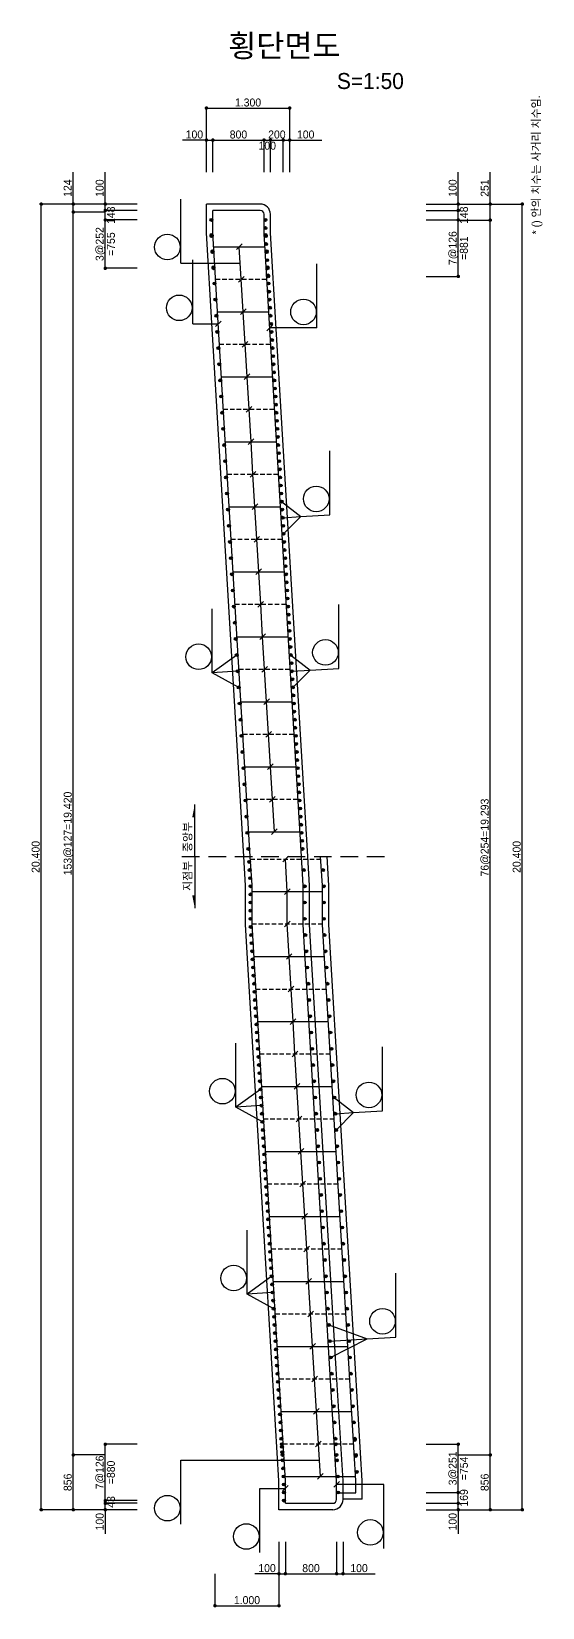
# Model space of a CAD drawing. Extents: x 2629709 to 3675628, y 1179 to 102095.
# Drawn here: x 3099191 to 3107171, y 3041 to 27664 of the extents above; entities that cross this region are included whole.
import ezdxf
from ezdxf.enums import TextEntityAlignment as Align

# ---------------------------------------------------------------- set-up
doc = ezdxf.new("R2010")
doc.units = 0
doc.header["$LTSCALE"] = 550
doc.header["$MEASUREMENT"] = 0
doc.linetypes.add('A-DASHD01', pattern=[0.75, 0.5, -0.25])
doc.linetypes.add('HIDDEN2', pattern=[0.1875, 0.125, -0.0625])
for name, color, linetype in [('CS-CNTL', 1, 'A-DASHD01'), ('CS-CONC-MAJR', 4, 'CONTINUOUS'), ('CS-DIML', 1, 'CONTINUOUS'), ('CS-DIMT', 3, 'CONTINUOUS'), ('CS-MISC', 3, 'CONTINUOUS'), ('CS-RBAR-EREC', 6, 'CONTINUOUS'), ('CS-RBAR-MAJR', 6, 'CONTINUOUS'), ('CS-SYMB', 3, 'CONTINUOUS'), ('CS-SYMB-LIN3', 1, 'CONTINUOUS'), ('CS-TEXT', 3, 'CONTINUOUS'), ('CZ-TEX1', 6, 'CONTINUOUS'), ('CZ-TEX2', 3, 'CONTINUOUS')]:
    doc.layers.add(name, color=color, linetype=linetype)
doc.styles.add('A_STANDARD', font='Dotum.ttf')

# ---------------------------------------------------------------- blocks, each defined once
blk = doc.blocks.new('CSBSEC1')
at = {"layer": 'CS-RBAR-MAJR', "const_width": 0.45}
blk.add_lwpolyline([(0.225, 0, 1), (-0.225, 0, 1)], format="xyb", close=True, dxfattribs=at)
at = {"layer": 'CS-RBAR-MAJR'}
blk.add_circle((0, 0), 0.45, dxfattribs=at)
blk = doc.blocks.new('CSBSEC3')
at = {"layer": 'CS-RBAR-MAJR', "const_width": 0.45}
blk.add_lwpolyline([(0.225, 0, 1), (-0.225, 0, 1)], format="xyb", close=True, dxfattribs=at)
at = {"layer": 'CS-RBAR-MAJR', "color": 3}
blk.add_circle((0, 0), 0.45, dxfattribs=at)
blk = doc.blocks.new('CSBNUM1')
at = {"layer": 'CS-SYMB-LIN3'}
blk.add_line((0, 0), (20, 0), dxfattribs=at)
blk.add_circle((5, 4.2), 4, dxfattribs=at)
at = {"layer": 'CS-TEXT', "style": 'A_STANDARD', "flags": 1}
blk.add_attdef('RB_NO', text='', height=2.5, dxfattribs=at).set_placement((5, 4.2), align=Align.MIDDLE)
for tag, p in [('RB_DIA', (11.5, 1.5)), ('RB_LEN', (1.739, -3.958874))]:
    blk.add_attdef(tag, p, '', height=2.5, dxfattribs=at)
blk = doc.blocks.new('CXLEATK')
at = {"layer": 'CS-MISC'}
blk.add_line((-0.883885, 0.883882), (0.883882, -0.883882), dxfattribs=at)
blk = doc.blocks.new('CXDIMDT2')
at = {"layer": 'CS-MISC', "const_width": 0.5}
blk.add_lwpolyline([(0.25, 0, 1), (-0.25, 0, 1)], format="xyb", close=True, dxfattribs=at)

msp = doc.modelspace()

# ---------------------------------------------------------------- linework, layer by layer
at = {"layer": 'CS-CNTL', "linetype": 'A-DASHD01'}
msp.add_line((3101541, 14776), (3104806, 14776), dxfattribs=at)
at = {"layer": 'CS-CONC-MAJR'}
for p, q in [((3101923, 24518), (3101923, 24968)), ((3102763, 24968), (3101923, 24968)), ((3102923, 24518), (3102923, 24808)), ((3102013, 23018), (3101923, 24518)), ((3103013, 23018), (3102923, 24518)), ((3102507, 14776), (3102013, 23018)), ((3103507, 14776), (3103013, 23018)), ((3102535, 14323), (3102507, 14776)), ((3103535, 14323), (3103507, 14776)), ((3103835, 14323), (3103807, 14776)), ((3102535, 14018), (3102535, 14323)), ((3103535, 14018), (3103535, 14323)), ((3103835, 14018), (3103835, 14323)), ((3102535, 13713), (3102535, 14018)), ((3103535, 13713), (3103535, 14018)), ((3103835, 13713), (3103835, 14018)), ((3102561, 13268), (3102535, 13713)), ((3103561, 13268), (3103535, 13713)), ((3103861, 13268), (3103835, 13713)), ((3102951, 6768), (3102561, 13268)), ((3103951, 6768), (3103561, 13268)), ((3104251, 6768), (3103861, 13268)), ((3103056, 5018), (3102951, 6768)), ((3104056, 5018), (3103951, 6768)), ((3104356, 5018), (3104251, 6768)), ((3103056, 4568), (3103056, 5018)), ((3104056, 4728), (3104056, 5018)), ((3104356, 4733), (3104356, 5018)), ((3104356, 4733), (3104056, 4733)), ((3103896, 4568), (3103056, 4568))]:
    msp.add_line(p, q, dxfattribs=at)
for centre, start, end in [((3102763, 24808), 0, 90), ((3103896, 4728), 270, 0)]:
    msp.add_arc(centre, 160, start, end, dxfattribs=at)
at = {"layer": 'CS-DIML'}
for p, q in [((3101923, 25968), (3101923, 26493)), ((3101923, 26468), (3103223, 26468)), ((3103223, 25968), (3103223, 26493)), ((3101923, 25968), (3101548, 25968)), ((3101923, 25468), (3101923, 25993)), ((3101923, 25968), (3102023, 25968)), ((3102023, 25468), (3102023, 25993)), ((3102023, 25968), (3102823, 25968)), ((3102823, 25468), (3102823, 25993)), ((3102823, 25968), (3102923, 25968)), ((3102923, 25468), (3102923, 25993)), ((3102923, 25968), (3103123, 25968)), ((3103123, 25468), (3103123, 25993)), ((3103123, 25968), (3103223, 25968)), ((3103223, 25468), (3103223, 25993)), ((3103223, 25968), (3103723, 25968)), ((3099843, 24968), (3099843, 25468)), ((3100343, 24968), (3100343, 25468)), ((3105856, 24968), (3105856, 25468)), ((3106356, 24968), (3106356, 25468)), ((3099843, 24968), (3099318, 24968)), ((3099343, 4568), (3099343, 24968)), ((3100343, 24968), (3099818, 24968)), ((3099843, 24844), (3099843, 24968)), ((3100843, 24968), (3100318, 24968)), ((3100343, 24868), (3100343, 24968)), ((3105356, 24968), (3105881, 24968)), ((3105856, 24968), (3106381, 24968)), ((3105856, 24868), (3105856, 24968)), ((3106356, 24968), (3106881, 24968)), ((3106356, 24717), (3106356, 24968)), ((3106856, 4568), (3106856, 24968)), ((3100343, 24844), (3099818, 24844)), ((3099843, 5424), (3099843, 24844)), ((3100843, 24868), (3100318, 24868)), ((3100843, 24720), (3100318, 24720)), ((3100343, 24720), (3100343, 24868)), ((3100343, 23965), (3100343, 24720)), ((3105356, 24868), (3105881, 24868)), ((3105356, 24720), (3105881, 24720)), ((3105856, 24720), (3105856, 24868)), ((3105856, 23839), (3105856, 24720)), ((3105856, 24717), (3106381, 24717)), ((3106356, 5424), (3106356, 24717)), ((3102466, 23793), (3102436, 24301)), ((3100843, 23965), (3100318, 23965)), ((3101523, 24047), (3102451, 24047)), ((3102497, 23285), (3102466, 23793)), ((3105356, 23839), (3105881, 23839)), ((3102527, 22777), (3102497, 23285)), ((3101708, 23097), (3102108, 23097)), ((3103649, 23033), (3102912, 23033)), ((3102558, 22270), (3102527, 22777)), ((3102588, 21762), (3102558, 22270)), ((3102619, 21254), (3102588, 21762)), ((3102649, 20747), (3102619, 21254)), ((3102680, 20239), (3102649, 20747)), ((3102710, 19731), (3102680, 20239)), ((3103097, 20320), (3103399, 20085)), ((3103112, 20067), (3103399, 20085)), ((3103127, 19815), (3103399, 20085)), ((3103399, 20085), (3103848, 20112)), ((3102741, 19223), (3102710, 19731)), ((3102771, 18716), (3102741, 19223)), ((3102801, 18208), (3102771, 18716)), ((3102832, 17700), (3102801, 18208)), ((3102396, 17922), (3102012, 17645)), ((3103241, 17922), (3103543, 17687)), ((3102411, 17669), (3102012, 17645)), ((3102427, 17417), (3102012, 17645)), ((3102862, 17193), (3102832, 17700)), ((3103256, 17669), (3103543, 17687)), ((3103271, 17417), (3103543, 17687)), ((3103543, 17687), (3103992, 17713)), ((3102893, 16685), (3102862, 17193)), ((3102923, 16177), (3102893, 16685)), ((3102954, 15670), (3102923, 16177)), ((3102984, 15162), (3102954, 15670)), ((3103185, 14227), (3103160, 14735)), ((3103185, 13720), (3103185, 14227)), ((3103215, 13212), (3103185, 13720)), ((3103245, 12704), (3103215, 13212)), ((3103276, 12196), (3103245, 12704)), ((3103306, 11689), (3103276, 12196)), ((3103337, 11181), (3103306, 11689)), ((3102767, 11136), (3102383, 10858)), ((3103367, 10673), (3103337, 11181)), ((3102782, 10882), (3102383, 10858)), ((3102797, 10628), (3102383, 10858)), ((3103919, 11009), (3104222, 10772)), ((3103919, 11009), (3104222, 10772)), ((3103919, 11009), (3104222, 10772)), ((3103919, 11009), (3104222, 10772)), ((3103919, 11009), (3104222, 10772)), ((3103919, 11009), (3104222, 10772)), ((3103398, 10166), (3103367, 10673)), ((3103935, 10755), (3104222, 10772)), ((3103935, 10755), (3104222, 10772)), ((3103935, 10755), (3104222, 10772)), ((3103935, 10755), (3104222, 10772)), ((3103935, 10755), (3104222, 10772)), ((3103935, 10755), (3104222, 10772)), ((3103950, 10501), (3104222, 10772)), ((3103950, 10501), (3104222, 10772)), ((3103950, 10501), (3104222, 10772)), ((3103950, 10501), (3104222, 10772)), ((3103950, 10501), (3104222, 10772)), ((3103950, 10501), (3104222, 10772)), ((3104222, 10772), (3104671, 10799)), ((3104222, 10772), (3104671, 10799)), ((3104222, 10772), (3104671, 10799)), ((3104222, 10772), (3104671, 10799)), ((3104222, 10772), (3104671, 10799)), ((3104222, 10772), (3104671, 10799)), ((3103428, 9658), (3103398, 10166)), ((3103458, 9150), (3103428, 9658)), ((3103489, 8642), (3103458, 9150)), ((3103519, 8135), (3103489, 8642)), ((3102942, 8216), (3102558, 7938)), ((3103550, 7627), (3103519, 8135)), ((3102957, 7962), (3102558, 7938)), ((3102973, 7709), (3102558, 7938)), ((3103580, 7119), (3103550, 7627)), ((3103832, 7455), (3104434, 7236)), ((3103848, 7201), (3104434, 7236)), ((3103863, 6947), (3104434, 7236)), ((3104434, 7236), (3104883, 7263)), ((3103611, 6612), (3103580, 7119)), ((3103641, 6104), (3103611, 6612)), ((3103672, 5596), (3103641, 6104)), ((3100343, 5424), (3099818, 5424)), ((3099843, 4568), (3099843, 5424)), ((3100843, 5591), (3100318, 5591)), ((3100343, 4711), (3100343, 5591)), ((3103702, 5088), (3103672, 5596)), ((3105356, 5591), (3105881, 5591)), ((3105856, 4837), (3105856, 5591)), ((3105856, 5424), (3106381, 5424)), ((3106356, 4568), (3106356, 5424)), ((3101523, 5342), (3103687, 5342)), ((3104694, 4963), (3103956, 4963)), ((3100843, 4711), (3100318, 4711)), ((3100343, 4668), (3100343, 4711)), ((3102756, 4900), (3103156, 4900)), ((3105356, 4837), (3105881, 4837)), ((3105856, 4668), (3105856, 4837)), ((3099843, 4568), (3099318, 4568)), ((3100343, 4568), (3099818, 4568)), ((3100843, 4668), (3100318, 4668)), ((3100843, 4568), (3100318, 4568)), ((3100343, 4568), (3100343, 4668)), ((3100343, 4568), (3100343, 4193)), ((3105356, 4668), (3105881, 4668)), ((3105356, 4568), (3105881, 4568)), ((3105856, 4568), (3105856, 4668)), ((3105856, 4568), (3106381, 4568)), ((3105856, 4568), (3105856, 4193)), ((3106356, 4568), (3106881, 4568)), ((3103056, 4068), (3103056, 3543)), ((3103156, 4068), (3103156, 3543)), ((3103956, 4068), (3103956, 3543)), ((3104056, 4068), (3104056, 3543)), ((3102056, 3568), (3102056, 3043)), ((3103056, 3568), (3102681, 3568)), ((3103056, 3568), (3103056, 3043)), ((3103056, 3568), (3103156, 3568)), ((3103156, 3568), (3103956, 3568)), ((3103956, 3568), (3104056, 3568)), ((3104056, 3568), (3104556, 3568)), ((3102056, 3068), (3103056, 3068))]:
    msp.add_line(p, q, dxfattribs=at)
at = {"layer": 'CS-RBAR-EREC', "linetype": 'Continuous'}
for p, q in [((3102036, 24301), (3102836, 24301)), ((3102097, 23285), (3102897, 23285)), ((3102158, 22270), (3102958, 22270)), ((3102219, 21254), (3103019, 21254)), ((3102280, 20239), (3103079, 20239)), ((3102341, 19223), (3103140, 19223)), ((3102402, 18208), (3103201, 18208)), ((3102463, 17193), (3103262, 17193)), ((3102523, 16177), (3103323, 16177)), ((3102584, 15162), (3103384, 15162)), ((3102635, 14227), (3103735, 14227)), ((3102665, 13212), (3103765, 13212)), ((3102726, 12196), (3103826, 12196)), ((3102787, 11181), (3103886, 11181)), ((3102848, 10166), (3103947, 10166)), ((3102909, 9150), (3104008, 9150)), ((3102969, 8135), (3104069, 8135)), ((3103030, 7119), (3104130, 7119)), ((3103091, 6104), (3104191, 6104)), ((3103152, 5088), (3104252, 5088))]:
    msp.add_line(p, q, dxfattribs=at)
at = {"layer": 'CS-RBAR-EREC', "linetype": 'HIDDEN2'}
for p, q in [((3102067, 23793), (3102866, 23793)), ((3102127, 22777), (3102927, 22777)), ((3102188, 21762), (3102988, 21762)), ((3102249, 20747), (3103049, 20747)), ((3102310, 19731), (3103110, 19731)), ((3102371, 18716), (3103171, 18716)), ((3102432, 17700), (3103232, 17700)), ((3102493, 16685), (3103293, 16685)), ((3102554, 15670), (3103354, 15670)), ((3102610, 14735), (3103710, 14735)), ((3102635, 13720), (3103735, 13720)), ((3102695, 12704), (3103795, 12704)), ((3102756, 11689), (3103856, 11689)), ((3102817, 10673), (3103917, 10673)), ((3102878, 9658), (3103978, 9658)), ((3102939, 8642), (3104039, 8642)), ((3103000, 7627), (3104100, 7627)), ((3103061, 6612), (3104161, 6612)), ((3103122, 5596), (3104222, 5596))]:
    msp.add_line(p, q, dxfattribs=at)
at = {"layer": 'CS-RBAR-MAJR'}
for p, q in [((3102763, 24868), (3102023, 24868)), ((3102023, 24521), (3102023, 24868)), ((3102823, 24515), (3102823, 24808)), ((3102113, 23024), (3102023, 24521)), ((3102913, 23012), (3102823, 24515)), ((3102608, 14776), (3102113, 23024)), ((3103407, 14776), (3102913, 23012)), ((3102635, 14326), (3102608, 14776)), ((3103435, 14320), (3103407, 14776)), ((3103735, 14323), (3103707, 14776)), ((3102635, 14018), (3102635, 14326)), ((3103435, 14018), (3103435, 14320)), ((3103735, 14018), (3103735, 14323)), ((3102635, 13716), (3102635, 14018)), ((3103435, 13710), (3103435, 14018)), ((3103735, 13713), (3103735, 14018)), ((3102661, 13274), (3102635, 13716)), ((3103461, 13262), (3103435, 13710)), ((3103761, 13268), (3103735, 13713)), ((3103051, 6774), (3102661, 13274)), ((3103851, 6762), (3103461, 13262)), ((3104151, 6768), (3103761, 13268)), ((3103156, 5021), (3103051, 6774)), ((3103956, 5015), (3103851, 6762)), ((3104256, 5018), (3104151, 6768)), ((3103156, 4668), (3103156, 5021)), ((3103956, 4728), (3103956, 5015)), ((3104256, 4833), (3104256, 5018)), ((3103956, 4833), (3104256, 4833)), ((3103156, 4668), (3103896, 4668))]:
    msp.add_line(p, q, dxfattribs=at)
for centre, start, end in [((3102763, 24808), 0, 90), ((3103896, 4728), 270, 0)]:
    msp.add_arc(centre, 60, start, end, dxfattribs=at)
at = {"layer": 'CS-SYMB', "linetype": 'Continuous'}
for q in [(3101741, 15585), (3101741, 13967)]:
    msp.add_line((3101741, 14776), q, dxfattribs=at)
at = {"layer": 'CS-SYMB'}
for points in [[(3101701, 15385), (3101741, 15385), (3101701, 15385), (3101741, 15585)], [(3101701, 14167), (3101741, 14167), (3101701, 14167), (3101741, 13967)]]:
    msp.add_solid(points, dxfattribs=at)

# ---------------------------------------------------------------- block references
at = {"layer": 'CS-RBAR-MAJR', "xscale": 50, "yscale": 50, "zscale": 50, "rotation": 90}
for name, p in [('CSBNUM1', (3101523, 24047)), ('CSBSEC1', (3102003, 24485)), ('CSBSEC1', (3102847, 24485)), ('CSBSEC1', (3102018, 24232)), ('CSBSEC1', (3102862, 24232)), ('CSBNUM1', (3101708, 23097)), ('CSBSEC1', (3102033, 23980)), ('CSBSEC1', (3102877, 23980)), ('CSBNUM1', (3103649, 23033)), ('CSBSEC1', (3102048, 23728)), ('CSBSEC1', (3102885, 23854)), ('CSBSEC1', (3102893, 23728)), ('CSBSEC1', (3102063, 23475)), ('CSBSEC1', (3102900, 23601)), ('CSBSEC1', (3102908, 23475)), ('CSBSEC1', (3102078, 23223)), ('CSBSEC1', (3102915, 23349)), ('CSBSEC1', (3102923, 23223)), ('CSBSEC1', (3102093, 22970)), ('CSBSEC1', (3102930, 23097)), ('CSBSEC1', (3102938, 22970)), ('CSBSEC1', (3102109, 22718)), ('CSBSEC1', (3102946, 22844)), ('CSBSEC1', (3102953, 22718)), ('CSBSEC1', (3102124, 22465)), ('CSBSEC1', (3102961, 22592)), ('CSBSEC1', (3102968, 22465)), ('CSBSEC1', (3102139, 22213)), ('CSBSEC1', (3102976, 22339)), ('CSBSEC1', (3102983, 22213)), ('CSBSEC1', (3102154, 21961)), ('CSBSEC1', (3102991, 22087)), ('CSBSEC1', (3102999, 21961)), ('CSBSEC1', (3102169, 21708)), ('CSBSEC1', (3103006, 21834)), ('CSBSEC1', (3103014, 21708)), ('CSBSEC1', (3102184, 21456)), ('CSBSEC1', (3103021, 21582)), ('CSBSEC1', (3103029, 21456)), ('CSBSEC1', (3102199, 21203)), ('CSBSEC1', (3103036, 21330)), ('CSBSEC1', (3103044, 21203)), ('CSBSEC1', (3102215, 20951)), ('CSBSEC1', (3103052, 21077)), ('CSBSEC1', (3103059, 20951)), ('CSBNUM1', (3103848, 20112)), ('CSBSEC1', (3102230, 20698)), ('CSBSEC1', (3103067, 20825)), ('CSBSEC1', (3103074, 20698)), ('CSBSEC1', (3102245, 20446)), ('CSBSEC1', (3103082, 20572)), ('CSBSEC1', (3103090, 20446)), ('CSBSEC1', (3102260, 20194)), ('CSBSEC1', (3103097, 20320)), ('CSBSEC1', (3103105, 20194)), ('CSBSEC1', (3102275, 19941)), ('CSBSEC1', (3103112, 20067)), ('CSBSEC1', (3103120, 19941)), ('CSBSEC1', (3102290, 19689)), ('CSBSEC1', (3103127, 19815)), ('CSBSEC1', (3103135, 19689)), ('CSBSEC1', (3102305, 19436)), ('CSBSEC1', (3103143, 19563)), ('CSBSEC1', (3103150, 19436)), ('CSBSEC1', (3103158, 19310)), ('CSBSEC1', (3102321, 19184)), ('CSBSEC1', (3103165, 19184)), ('CSBSEC1', (3103173, 19058)), ('CSBSEC1', (3102336, 18931)), ('CSBSEC1', (3103180, 18931)), ('CSBSEC1', (3103188, 18805)), ('CSBNUM1', (3102012, 17645)), ('CSBSEC1', (3102351, 18679)), ('CSBSEC1', (3103196, 18679)), ('CSBSEC1', (3103203, 18553)), ('CSBNUM1', (3103992, 17713)), ('CSBSEC1', (3102366, 18427)), ('CSBSEC1', (3103211, 18427)), ('CSBSEC1', (3103218, 18300)), ('CSBSEC1', (3102381, 18174)), ('CSBSEC1', (3103226, 18174)), ('CSBSEC1', (3103233, 18048)), ('CSBSEC1', (3102396, 17922)), ('CSBSEC1', (3103241, 17922)), ('CSBSEC1', (3103249, 17796)), ('CSBSEC1', (3102411, 17669)), ('CSBSEC1', (3103256, 17669)), ('CSBSEC1', (3103264, 17543)), ('CSBSEC1', (3102427, 17417)), ('CSBSEC1', (3103271, 17417)), ('CSBSEC1', (3103279, 17291)), ('CSBSEC1', (3102442, 17164)), ('CSBSEC1', (3103286, 17164)), ('CSBSEC1', (3103294, 17038)), ('CSBSEC1', (3102457, 16912)), ('CSBSEC1', (3103302, 16912)), ('CSBSEC1', (3103309, 16786)), ('CSBSEC1', (3102472, 16660)), ('CSBSEC1', (3103317, 16660)), ('CSBSEC1', (3103324, 16533)), ('CSBSEC1', (3102487, 16407)), ('CSBSEC1', (3103332, 16407)), ('CSBSEC1', (3103339, 16281)), ('CSBSEC1', (3102502, 16155)), ('CSBSEC1', (3103347, 16155)), ('CSBSEC1', (3103355, 16029)), ('CSBSEC1', (3102517, 15902)), ('CSBSEC1', (3103362, 15902)), ('CSBSEC1', (3103370, 15776)), ('CSBSEC1', (3102533, 15650)), ('CSBSEC1', (3103377, 15650)), ('CSBSEC1', (3103385, 15524)), ('CSBSEC1', (3102548, 15397)), ('CSBSEC1', (3103392, 15397)), ('CSBSEC1', (3103400, 15271)), ('CSBSEC1', (3102563, 15145)), ('CSBSEC1', (3103408, 15145)), ('CSBSEC1', (3103415, 15019)), ('CSBSEC1', (3102578, 14893)), ('CSBSEC1', (3103423, 14893)), ('CSBSEC1', (3102590, 14690)), ('CSBSEC1', (3102598, 14563)), ('CSBSEC1', (3103443, 14563)), ('CSBSEC1', (3103743, 14563)), ('CSBSEC1', (3103743, 14563)), ('CSBSEC1', (3103743, 14563)), ('CSBSEC1', (3103743, 14563)), ('CSBSEC1', (3103743, 14563)), ('CSBSEC1', (3103743, 14563)), ('CSBSEC1', (3102605, 14436)), ('CSBSEC1', (3102612, 14309)), ('CSBSEC1', (3103457, 14309)), ('CSBSEC1', (3103757, 14309)), ('CSBSEC1', (3103757, 14309)), ('CSBSEC1', (3103757, 14309)), ('CSBSEC1', (3103757, 14309)), ('CSBSEC1', (3103757, 14309)), ('CSBSEC1', (3103757, 14309)), ('CSBSEC1', (3102612, 14182)), ('CSBSEC1', (3102612, 14055)), ('CSBSEC1', (3103457, 14055)), ('CSBSEC1', (3103757, 14055)), ('CSBSEC1', (3103757, 14055)), ('CSBSEC1', (3103757, 14055)), ('CSBSEC1', (3103757, 14055)), ('CSBSEC1', (3103757, 14055)), ('CSBSEC1', (3103757, 14055)), ('CSBSEC1', (3102612, 13928)), ('CSBSEC1', (3102612, 13801)), ('CSBSEC1', (3103457, 13801)), ('CSBSEC1', (3103757, 13801)), ('CSBSEC1', (3103757, 13801)), ('CSBSEC1', (3103757, 13801)), ('CSBSEC1', (3103757, 13801)), ('CSBSEC1', (3103757, 13801)), ('CSBSEC1', (3103757, 13801)), ('CSBSEC1', (3102615, 13674)), ('CSBSEC1', (3102622, 13547)), ('CSBSEC1', (3103467, 13547)), ('CSBSEC1', (3103767, 13547)), ('CSBSEC1', (3103767, 13547)), ('CSBSEC1', (3103767, 13547)), ('CSBSEC1', (3103767, 13547)), ('CSBSEC1', (3103767, 13547)), ('CSBSEC1', (3103767, 13547)), ('CSBSEC1', (3102630, 13420)), ('CSBSEC1', (3102637, 13293)), ('CSBSEC1', (3103482, 13293)), ('CSBSEC1', (3103782, 13293)), ('CSBSEC1', (3103782, 13293)), ('CSBSEC1', (3103782, 13293)), ('CSBSEC1', (3103782, 13293)), ('CSBSEC1', (3103782, 13293)), ('CSBSEC1', (3103782, 13293)), ('CSBSEC1', (3102645, 13166)), ('CSBSEC1', (3102653, 13040)), ('CSBSEC1', (3103497, 13040)), ('CSBSEC1', (3103797, 13040)), ('CSBSEC1', (3103797, 13040)), ('CSBSEC1', (3103797, 13040)), ('CSBSEC1', (3103797, 13040)), ('CSBSEC1', (3103797, 13040)), ('CSBSEC1', (3103797, 13040)), ('CSBSEC1', (3102660, 12913)), ('CSBSEC1', (3102668, 12786)), ('CSBSEC1', (3103513, 12786)), ('CSBSEC1', (3103813, 12786)), ('CSBSEC1', (3103813, 12786)), ('CSBSEC1', (3103813, 12786)), ('CSBSEC1', (3103813, 12786)), ('CSBSEC1', (3103813, 12786)), ('CSBSEC1', (3103813, 12786)), ('CSBSEC1', (3102676, 12659)), ('CSBSEC1', (3102683, 12532)), ('CSBSEC1', (3102691, 12405)), ('CSBSEC1', (3103528, 12532)), ('CSBSEC1', (3103828, 12532)), ('CSBSEC1', (3103828, 12532)), ('CSBSEC1', (3103828, 12532)), ('CSBSEC1', (3103828, 12532)), ('CSBSEC1', (3103828, 12532)), ('CSBSEC1', (3103828, 12532)), ('CSBSEC1', (3102698, 12278)), ('CSBSEC1', (3102706, 12151)), ('CSBSEC1', (3103543, 12278)), ('CSBSEC1', (3103843, 12278)), ('CSBSEC1', (3103843, 12278)), ('CSBSEC1', (3103843, 12278)), ('CSBSEC1', (3103843, 12278)), ('CSBSEC1', (3103843, 12278)), ('CSBSEC1', (3103843, 12278)), ('CSBNUM1', (3102383, 10858)), ('CSBSEC1', (3102714, 12024)), ('CSBSEC1', (3102721, 11897)), ('CSBSEC1', (3103558, 12024)), ('CSBSEC1', (3103858, 12024)), ('CSBSEC1', (3103858, 12024)), ('CSBSEC1', (3103858, 12024)), ('CSBSEC1', (3103858, 12024)), ('CSBSEC1', (3103858, 12024)), ('CSBSEC1', (3103858, 12024)), ('CSBSEC1', (3102729, 11770)), ('CSBSEC1', (3102736, 11643)), ('CSBSEC1', (3103573, 11770)), ('CSBSEC1', (3103874, 11770)), ('CSBSEC1', (3103874, 11770)), ('CSBSEC1', (3103874, 11770)), ('CSBSEC1', (3103874, 11770)), ('CSBSEC1', (3103874, 11770)), ('CSBSEC1', (3103874, 11770)), ('CSBNUM1', (3104671, 10799)), ('CSBNUM1', (3104671, 10799)), ('CSBNUM1', (3104671, 10799)), ('CSBNUM1', (3104671, 10799)), ('CSBNUM1', (3104671, 10799)), ('CSBNUM1', (3104671, 10799)), ('CSBSEC1', (3102744, 11516)), ('CSBSEC1', (3102752, 11389)), ('CSBSEC1', (3103589, 11516)), ('CSBSEC1', (3103889, 11516)), ('CSBSEC1', (3103889, 11516)), ('CSBSEC1', (3103889, 11516)), ('CSBSEC1', (3103889, 11516)), ('CSBSEC1', (3103889, 11516)), ('CSBSEC1', (3103889, 11516)), ('CSBSEC1', (3102759, 11263)), ('CSBSEC1', (3102767, 11136)), ('CSBSEC1', (3103604, 11263)), ('CSBSEC1', (3103904, 11263)), ('CSBSEC1', (3103904, 11263)), ('CSBSEC1', (3103904, 11263)), ('CSBSEC1', (3103904, 11263)), ('CSBSEC1', (3103904, 11263)), ('CSBSEC1', (3103904, 11263)), ('CSBSEC1', (3102775, 11009)), ('CSBSEC1', (3102782, 10882)), ('CSBSEC1', (3103619, 11009)), ('CSBSEC1', (3103919, 11009)), ('CSBSEC1', (3103919, 11009)), ('CSBSEC1', (3103919, 11009)), ('CSBSEC1', (3103919, 11009)), ('CSBSEC1', (3103919, 11009)), ('CSBSEC1', (3103919, 11009)), ('CSBSEC1', (3102790, 10755)), ('CSBSEC1', (3102797, 10628)), ('CSBSEC1', (3103634, 10755)), ('CSBSEC1', (3103935, 10755)), ('CSBSEC1', (3103935, 10755)), ('CSBSEC1', (3103935, 10755)), ('CSBSEC1', (3103935, 10755)), ('CSBSEC1', (3103935, 10755)), ('CSBSEC1', (3103935, 10755)), ('CSBSEC1', (3102805, 10501)), ('CSBSEC1', (3102813, 10374)), ('CSBSEC1', (3103650, 10501)), ('CSBSEC1', (3103950, 10501)), ('CSBSEC1', (3103950, 10501)), ('CSBSEC1', (3103950, 10501)), ('CSBSEC1', (3103950, 10501)), ('CSBSEC1', (3103950, 10501)), ('CSBSEC1', (3103950, 10501)), ('CSBSEC1', (3102820, 10247)), ('CSBSEC1', (3102828, 10120)), ('CSBSEC1', (3103665, 10247)), ('CSBSEC1', (3103965, 10247)), ('CSBSEC1', (3103965, 10247)), ('CSBSEC1', (3103965, 10247)), ('CSBSEC1', (3103965, 10247)), ('CSBSEC1', (3103965, 10247)), ('CSBSEC1', (3103965, 10247)), ('CSBSEC1', (3102835, 9993)), ('CSBSEC1', (3102843, 9866)), ('CSBSEC1', (3103680, 9993)), ('CSBSEC1', (3103980, 9993)), ('CSBSEC1', (3103980, 9993)), ('CSBSEC1', (3103980, 9993)), ('CSBSEC1', (3103980, 9993)), ('CSBSEC1', (3103980, 9993)), ('CSBSEC1', (3103980, 9993)), ('CSBSEC1', (3102851, 9739)), ('CSBSEC1', (3102858, 9612)), ('CSBSEC1', (3103695, 9739)), ('CSBSEC1', (3103995, 9739)), ('CSBSEC1', (3103995, 9739)), ('CSBSEC1', (3103995, 9739)), ('CSBSEC1', (3103995, 9739)), ('CSBSEC1', (3103995, 9739)), ('CSBSEC1', (3103995, 9739)), ('CSBSEC1', (3102866, 9486)), ('CSBSEC1', (3102874, 9359)), ('CSBSEC1', (3103711, 9486)), ('CSBSEC1', (3104011, 9486)), ('CSBSEC1', (3104011, 9486)), ('CSBSEC1', (3104011, 9486)), ('CSBSEC1', (3104011, 9486)), ('CSBSEC1', (3104011, 9486)), ('CSBSEC1', (3104011, 9486)), ('CSBSEC1', (3102881, 9232)), ('CSBSEC1', (3102889, 9105)), ('CSBSEC1', (3103726, 9232)), ('CSBSEC1', (3104026, 9232)), ('CSBSEC1', (3104026, 9232)), ('CSBSEC1', (3104026, 9232)), ('CSBSEC1', (3104026, 9232)), ('CSBSEC1', (3104026, 9232)), ('CSBSEC1', (3104026, 9232)), ('CSBNUM1', (3102558, 7938)), ('CSBSEC1', (3102896, 8978)), ('CSBSEC1', (3102904, 8851)), ('CSBSEC1', (3103741, 8978)), ('CSBSEC1', (3104041, 8978)), ('CSBSEC1', (3104041, 8978)), ('CSBSEC1', (3104041, 8978)), ('CSBSEC1', (3104041, 8978)), ('CSBSEC1', (3104041, 8978)), ('CSBSEC1', (3104041, 8978)), ('CSBSEC1', (3102912, 8724)), ('CSBSEC1', (3102919, 8597)), ('CSBSEC1', (3103756, 8724)), ('CSBSEC1', (3104056, 8724)), ('CSBSEC1', (3104056, 8724)), ('CSBSEC1', (3104056, 8724)), ('CSBSEC1', (3104056, 8724)), ('CSBSEC1', (3104056, 8724)), ('CSBSEC1', (3104056, 8724)), ('CSBSEC1', (3102927, 8470)), ('CSBSEC1', (3103771, 8470)), ('CSBSEC1', (3104072, 8470)), ('CSBSEC1', (3104072, 8470)), ('CSBSEC1', (3104072, 8470)), ('CSBSEC1', (3104072, 8470)), ('CSBSEC1', (3104072, 8470)), ('CSBSEC1', (3104072, 8470)), ('CSBSEC1', (3102934, 8343)), ('CSBSEC1', (3102942, 8216)), ('CSBSEC1', (3103787, 8216)), ('CSBSEC1', (3104087, 8216)), ('CSBSEC1', (3104087, 8216)), ('CSBSEC1', (3104087, 8216)), ('CSBSEC1', (3104087, 8216)), ('CSBSEC1', (3104087, 8216)), ('CSBSEC1', (3104087, 8216)), ('CSBNUM1', (3104883, 7263)), ('CSBSEC1', (3102950, 8089)), ('CSBSEC1', (3102957, 7962)), ('CSBSEC1', (3103802, 7962)), ('CSBSEC1', (3104102, 7962)), ('CSBSEC1', (3104102, 7962)), ('CSBSEC1', (3104102, 7962)), ('CSBSEC1', (3104102, 7962)), ('CSBSEC1', (3104102, 7962)), ('CSBSEC1', (3104102, 7962)), ('CSBSEC1', (3102965, 7835)), ('CSBSEC1', (3102973, 7709)), ('CSBSEC1', (3103817, 7709)), ('CSBSEC1', (3104117, 7709)), ('CSBSEC1', (3104117, 7709)), ('CSBSEC1', (3104117, 7709)), ('CSBSEC1', (3104117, 7709)), ('CSBSEC1', (3104117, 7709)), ('CSBSEC1', (3104117, 7709)), ('CSBSEC1', (3102980, 7582)), ('CSBSEC1', (3102988, 7455)), ('CSBSEC1', (3103832, 7455)), ('CSBSEC1', (3104133, 7455)), ('CSBSEC1', (3104133, 7455)), ('CSBSEC1', (3104133, 7455)), ('CSBSEC1', (3104133, 7455)), ('CSBSEC1', (3104133, 7455)), ('CSBSEC1', (3104133, 7455)), ('CSBSEC1', (3102995, 7328)), ('CSBSEC1', (3103003, 7201)), ('CSBSEC1', (3103848, 7201)), ('CSBSEC1', (3104148, 7201)), ('CSBSEC1', (3104148, 7201)), ('CSBSEC1', (3104148, 7201)), ('CSBSEC1', (3104148, 7201)), ('CSBSEC1', (3104148, 7201)), ('CSBSEC1', (3104148, 7201)), ('CSBSEC1', (3103011, 7074)), ('CSBSEC1', (3103018, 6947)), ('CSBSEC1', (3103863, 6947)), ('CSBSEC1', (3104163, 6947)), ('CSBSEC1', (3104163, 6947)), ('CSBSEC1', (3104163, 6947)), ('CSBSEC1', (3104163, 6947)), ('CSBSEC1', (3104163, 6947)), ('CSBSEC1', (3104163, 6947)), ('CSBSEC1', (3103026, 6820)), ('CSBSEC1', (3103033, 6693)), ('CSBSEC1', (3103878, 6693)), ('CSBSEC1', (3104178, 6693)), ('CSBSEC1', (3104178, 6693)), ('CSBSEC1', (3104178, 6693)), ('CSBSEC1', (3104178, 6693)), ('CSBSEC1', (3104178, 6693)), ('CSBSEC1', (3104178, 6693)), ('CSBSEC1', (3103041, 6566)), ('CSBSEC1', (3103049, 6439)), ('CSBSEC1', (3103893, 6439)), ('CSBSEC1', (3104193, 6439)), ('CSBSEC1', (3104193, 6439)), ('CSBSEC1', (3104193, 6439)), ('CSBSEC1', (3104193, 6439)), ('CSBSEC1', (3104193, 6439)), ('CSBSEC1', (3104193, 6439)), ('CSBSEC1', (3103056, 6312)), ('CSBSEC1', (3103064, 6185)), ('CSBSEC1', (3103909, 6185)), ('CSBSEC1', (3104209, 6185)), ('CSBSEC1', (3104209, 6185)), ('CSBSEC1', (3104209, 6185)), ('CSBSEC1', (3104209, 6185)), ('CSBSEC1', (3104209, 6185)), ('CSBSEC1', (3104209, 6185)), ('CSBSEC1', (3103072, 6058)), ('CSBSEC1', (3103079, 5932)), ('CSBSEC1', (3103924, 5932)), ('CSBSEC1', (3104224, 5932)), ('CSBSEC1', (3104224, 5932)), ('CSBSEC1', (3104224, 5932)), ('CSBSEC1', (3104224, 5932)), ('CSBSEC1', (3104224, 5932)), ('CSBSEC1', (3104224, 5932)), ('CSBSEC1', (3103087, 5805)), ('CSBSEC1', (3103094, 5678)), ('CSBSEC1', (3103939, 5678)), ('CSBSEC1', (3104239, 5678)), ('CSBSEC1', (3104239, 5678)), ('CSBSEC1', (3104239, 5678)), ('CSBSEC1', (3104239, 5678)), ('CSBSEC1', (3104239, 5678)), ('CSBSEC1', (3104239, 5678)), ('CSBSEC1', (3103102, 5551)), ('CSBSEC1', (3103110, 5424)), ('CSBSEC1', (3103954, 5424)), ('CSBSEC1', (3104254, 5424)), ('CSBSEC1', (3104254, 5424)), ('CSBSEC1', (3104254, 5424)), ('CSBSEC1', (3104254, 5424)), ('CSBSEC1', (3104254, 5424)), ('CSBSEC1', (3104254, 5424)), ('CSBNUM1', (3101523, 4342)), ('CSBNUM1', (3104694, 3963)), ('CSBNUM1', (3102756, 3900))]:
    msp.add_blockref(name, p, dxfattribs=at)
at = {"layer": 'CS-SYMB'}
for name, p, xscale, yscale, zscale, rotation in [('CXDIMDT2', (3101923, 26468), 55, 55, 55, 90), ('CXDIMDT2', (3103223, 26468), 55, 55, 55, 90), ('CXDIMDT2', (3101923, 25968), 55, 55, 55, 90), ('CXDIMDT2', (3102023, 25968), 55, 55, 55, 90), ('CXDIMDT2', (3102023, 25968), 55, 55, 55, 90), ('CXDIMDT2', (3102823, 25968), 55, 55, 55, 90), ('CXDIMDT2', (3102823, 25968), 55, 55, 55, 90), ('CXDIMDT2', (3102923, 25968), 55, 55, 55, 90), ('CXDIMDT2', (3102923, 25968), 55, 55, 55, 90), ('CXDIMDT2', (3103123, 25968), 55, 55, 55, 90), ('CXDIMDT2', (3103123, 25968), 55, 55, 55, 90), ('CXDIMDT2', (3103223, 25968), 55, 55, 55, 90), ('CXDIMDT2', (3103223, 25968), 55, 55, 55, 90), ('CXDIMDT2', (3099343, 24968), 55, 55, 55, 180), ('CXDIMDT2', (3099843, 24968), 55, 55, 55, 180), ('CXDIMDT2', (3099843, 24968), 55, 55, 55, 180), ('CXDIMDT2', (3099843, 24844), 55, 55, 55, 180), ('CXDIMDT2', (3099843, 24844), 55, 55, 55, 180), ('CXDIMDT2', (3100343, 24968), 55, 55, 55, 180), ('CXDIMDT2', (3100343, 24968), 55, 55, 55, 180), ('CXDIMDT2', (3100343, 24868), 55, 55, 55, 180), ('CXDIMDT2', (3100343, 24868), 55, 55, 55, 180), ('CXDIMDT2', (3105856, 24968), 55, 55, 55, 180), ('CXDIMDT2', (3105856, 24968), 55, 55, 55, 180), ('CXDIMDT2', (3105856, 24868), 55, 55, 55, 180), ('CXDIMDT2', (3105856, 24868), 55, 55, 55, 180), ('CXDIMDT2', (3106356, 24968), 55, 55, 55, 180), ('CXDIMDT2', (3106356, 24968), 55, 55, 55, 180), ('CXDIMDT2', (3106856, 24968), 55, 55, 55, 180), ('CXDIMDT2', (3100343, 24720), 55, 55, 55, 180), ('CXDIMDT2', (3100343, 24720), 55, 55, 55, 180), ('CSBSEC3', (3102000, 24720), 50, 50, 50, 90), ('CSBSEC3', (3102845, 24720), 50, 50, 50, 90), ('CXDIMDT2', (3105856, 24720), 55, 55, 55, 180), ('CXDIMDT2', (3105856, 24720), 55, 55, 55, 180), ('CXDIMDT2', (3106356, 24717), 55, 55, 55, 180), ('CXDIMDT2', (3106356, 24717), 55, 55, 55, 180), ('CSBSEC3', (3102004, 24468), 50, 50, 50, 90), ('CSBSEC3', (3102845, 24594), 50, 50, 50, 90), ('CSBSEC3', (3102848, 24468), 50, 50, 50, 90), ('CSBSEC3', (3102019, 24217), 50, 50, 50, 90), ('CXLEATK', (3102436, 24301), 50, 50, 50, 90), ('CSBSEC3', (3102856, 24343), 50, 50, 50, 90), ('CSBSEC3', (3102863, 24217), 50, 50, 50, 90), ('CXDIMDT2', (3100343, 23965), 55, 55, 55, 180), ('CSBSEC3', (3102034, 23965), 50, 50, 50, 90), ('CSBSEC3', (3102871, 24091), 50, 50, 50, 90), ('CSBSEC3', (3102878, 23965), 50, 50, 50, 90), ('CXLEATK', (3102466, 23793), 50, 50, 50, 90), ('CSBSEC3', (3102886, 23839), 50, 50, 50, 90), ('CXDIMDT2', (3105856, 23839), 55, 55, 55, 180), ('CXLEATK', (3102497, 23285), 50, 50, 50, 90), ('CXLEATK', (3102108, 23097), 50, 50, 50, 90), ('CXLEATK', (3102912, 23033), 50, 50, 50, 90), ('CXLEATK', (3102527, 22777), 50, 50, 50, 90), ('CXLEATK', (3102558, 22270), 50, 50, 50, 90), ('CXLEATK', (3102588, 21762), 50, 50, 50, 90), ('CXLEATK', (3102619, 21254), 50, 50, 50, 90), ('CXLEATK', (3102649, 20747), 50, 50, 50, 90), ('CXLEATK', (3102680, 20239), 50, 50, 50, 90), ('CXLEATK', (3102710, 19731), 50, 50, 50, 90), ('CXLEATK', (3102741, 19223), 50, 50, 50, 90), ('CXLEATK', (3102771, 18716), 50, 50, 50, 90), ('CXLEATK', (3102801, 18208), 50, 50, 50, 90), ('CXLEATK', (3102832, 17700), 50, 50, 50, 90), ('CXLEATK', (3102862, 17193), 50, 50, 50, 90), ('CXLEATK', (3102893, 16685), 50, 50, 50, 90), ('CXLEATK', (3102923, 16177), 50, 50, 50, 90), ('CXLEATK', (3102954, 15670), 50, 50, 50, 90), ('CXLEATK', (3102984, 15162), 50, 50, 50, 90), ('CXLEATK', (3103160, 14735), 50, 50, 50, 90), ('CXLEATK', (3103185, 14227), 50, 50, 50, 90), ('CXLEATK', (3103185, 13720), 50, 50, 50, 90), ('CXLEATK', (3103215, 13212), 50, 50, 50, 90), ('CXLEATK', (3103245, 12704), 50, 50, 50, 90), ('CXLEATK', (3103276, 12196), 50, 50, 50, 90), ('CXLEATK', (3103306, 11689), 50, 50, 50, 90), ('CXLEATK', (3103337, 11181), 50, 50, 50, 90), ('CXLEATK', (3103367, 10673), 50, 50, 50, 90), ('CXLEATK', (3103398, 10166), 50, 50, 50, 90), ('CXLEATK', (3103428, 9658), 50, 50, 50, 90), ('CXLEATK', (3103458, 9150), 50, 50, 50, 90), ('CXLEATK', (3103489, 8642), 50, 50, 50, 90), ('CXLEATK', (3103519, 8135), 50, 50, 50, 90), ('CXLEATK', (3103550, 7627), 50, 50, 50, 90), ('CXLEATK', (3103580, 7119), 50, 50, 50, 90), ('CXLEATK', (3103611, 6612), 50, 50, 50, 90), ('CXLEATK', (3103641, 6104), 50, 50, 50, 90), ('CSBSEC3', (3104240, 5659), 50, 50, 50, 90), ('CSBSEC3', (3104240, 5659), 50, 50, 50, 90), ('CSBSEC3', (3104240, 5659), 50, 50, 50, 90), ('CSBSEC3', (3104240, 5659), 50, 50, 50, 90), ('CSBSEC3', (3104240, 5659), 50, 50, 50, 90), ('CSBSEC3', (3104240, 5659), 50, 50, 50, 90), ('CXDIMDT2', (3099843, 5424), 55, 55, 55, 180), ('CXDIMDT2', (3099843, 5424), 55, 55, 55, 180), ('CXDIMDT2', (3100343, 5591), 55, 55, 55, 180), ('CSBSEC3', (3103100, 5591), 50, 50, 50, 90), ('CSBSEC3', (3103107, 5466), 50, 50, 50, 90), ('CXLEATK', (3103672, 5596), 50, 50, 50, 90), ('CSBSEC3', (3103944, 5591), 50, 50, 50, 90), ('CSBSEC3', (3104255, 5409), 50, 50, 50, 90), ('CSBSEC3', (3104255, 5409), 50, 50, 50, 90), ('CSBSEC3', (3104255, 5409), 50, 50, 50, 90), ('CSBSEC3', (3104255, 5409), 50, 50, 50, 90), ('CSBSEC3', (3104255, 5409), 50, 50, 50, 90), ('CSBSEC3', (3104255, 5409), 50, 50, 50, 90), ('CXDIMDT2', (3105856, 5591), 55, 55, 55, 180), ('CXDIMDT2', (3106356, 5424), 55, 55, 55, 180), ('CXDIMDT2', (3106356, 5424), 55, 55, 55, 180), ('CSBSEC3', (3103115, 5340), 50, 50, 50, 90), ('CSBSEC3', (3103122, 5214), 50, 50, 50, 90), ('CSBSEC3', (3103959, 5340), 50, 50, 50, 90), ('CSBSEC3', (3104270, 5159), 50, 50, 50, 90), ('CSBSEC3', (3104270, 5159), 50, 50, 50, 90), ('CSBSEC3', (3104270, 5159), 50, 50, 50, 90), ('CSBSEC3', (3104270, 5159), 50, 50, 50, 90), ('CSBSEC3', (3104270, 5159), 50, 50, 50, 90), ('CSBSEC3', (3104270, 5159), 50, 50, 50, 90), ('CSBSEC3', (3103130, 5088), 50, 50, 50, 90), ('CSBSEC3', (3103134, 4963), 50, 50, 50, 90), ('CXLEATK', (3103156, 4900), 50, 50, 50, 90), ('CXLEATK', (3103702, 5088), 50, 50, 50, 90), ('CXLEATK', (3103956, 4963), 50, 50, 50, 90), ('CSBSEC3', (3103974, 5088), 50, 50, 50, 90), ('CXDIMDT2', (3100343, 4711), 55, 55, 55, 180), ('CXDIMDT2', (3100343, 4711), 55, 55, 55, 180), ('CXDIMDT2', (3100343, 4668), 55, 55, 55, 180), ('CXDIMDT2', (3100343, 4668), 55, 55, 55, 180), ('CSBSEC3', (3103134, 4837), 50, 50, 50, 90), ('CSBSEC3', (3103134, 4711), 50, 50, 50, 90), ('CSBSEC3', (3103979, 4837), 50, 50, 50, 90), ('CXDIMDT2', (3105856, 4837), 55, 55, 55, 180), ('CXDIMDT2', (3105856, 4837), 55, 55, 55, 180), ('CXDIMDT2', (3105856, 4668), 55, 55, 55, 180), ('CXDIMDT2', (3105856, 4668), 55, 55, 55, 180), ('CXDIMDT2', (3099343, 4568), 55, 55, 55, 180), ('CXDIMDT2', (3099843, 4568), 55, 55, 55, 180), ('CXDIMDT2', (3100343, 4568), 55, 55, 55, 180), ('CXDIMDT2', (3105856, 4568), 55, 55, 55, 180), ('CXDIMDT2', (3106356, 4568), 55, 55, 55, 180), ('CXDIMDT2', (3106856, 4568), 55, 55, 55, 180), ('CXDIMDT2', (3103056, 3568), 55, 55, 55, 90), ('CXDIMDT2', (3103156, 3568), 55, 55, 55, 90), ('CXDIMDT2', (3103156, 3568), 55, 55, 55, 90), ('CXDIMDT2', (3103956, 3568), 55, 55, 55, 90), ('CXDIMDT2', (3103956, 3568), 55, 55, 55, 90), ('CXDIMDT2', (3104056, 3568), 55, 55, 55, 90), ('CXDIMDT2', (3104056, 3568), 55, 55, 55, 90), ('CXDIMDT2', (3102056, 3068), 55, 55, 55, 90), ('CXDIMDT2', (3103056, 3068), 55, 55, 55, 90)]:
    msp.add_blockref(name, p, dxfattribs=dict(at, xscale=xscale, yscale=yscale, zscale=zscale, rotation=rotation))

# ---------------------------------------------------------------- texts
at = {"layer": 'CS-DIMT', "style": 'A_STANDARD'}
for s, rotation, p in [('1.300', 360, (3102573, 26493)), ('100', 360, (3101735, 25993)), ('800', 360, (3102423, 25993)), ('200', 360, (3103023, 25993)), ('100', 360, (3103473, 25993)), ('124', 90, (3099818, 25218)), ('100', 90, (3100318, 25218)), ('100', 90, (3105831, 25218)), ('251', 90, (3106331, 25218)), ('3@252', 90, (3100318, 24343)), ('7@126', 90, (3105831, 24280)), ('153@127=19.420', 90, (3099818, 15134)), ('76@254=19.293', 90, (3106331, 15070)), ('20.400', 90, (3099318, 14768)), ('20.400', 90, (3106831, 14768)), ('3@251', 90, (3105831, 5214)), ('7@126', 90, (3100318, 5151)), ('856', 90, (3099818, 4996)), ('856', 90, (3106331, 4996)), ('100', 90, (3100318, 4381)), ('100', 90, (3105831, 4381)), ('100', 360, (3102869, 3593)), ('800', 360, (3103556, 3593)), ('100', 360, (3104306, 3593)), ('1.000', 360, (3102556, 3093))]:
    msp.add_text(s, height=125, rotation=rotation, dxfattribs=at).set_placement(p, align=Align.CENTER)
msp.add_text('* () 안의 치수는 사거리 치수임.', height=125, rotation=90, dxfattribs=at).set_placement((3107134, 26666), align=Align.RIGHT)
for s, rotation, p in [('100', 360, (3102873, 25943)), ('148', 90, (3100368, 24794)), ('148', 90, (3105881, 24794)), ('=755', 90, (3100368, 24343)), ('=881', 90, (3105881, 24280)), ('=880', 90, (3100368, 5151)), ('=754', 90, (3105881, 5214)), ('43', 90, (3100368, 4690)), ('169', 90, (3105881, 4753))]:
    msp.add_text(s, height=125, rotation=rotation, dxfattribs=at).set_placement(p, align=Align.TOP_CENTER)
at = {"layer": 'CS-SYMB', "linetype": 'Continuous', "style": 'A_STANDARD'}
for s, p in [('중앙부', (3101691, 15080)), ('지점부', (3101691, 14471))]:
    msp.add_text(s, height=125, rotation=90, dxfattribs=at).set_placement(p, align=Align.CENTER)
at = {"layer": 'CZ-TEX1', "style": 'A_STANDARD'}
msp.add_text('횡단면도', height=350, dxfattribs=at).set_placement((3103140, 27266), align=Align.CENTER)
at = {"layer": 'CZ-TEX2', "style": 'A_STANDARD'}
msp.add_text('S=1:50', height=250, dxfattribs=at).set_placement((3103961, 26766))

doc.saveas('drawing.dxf')
